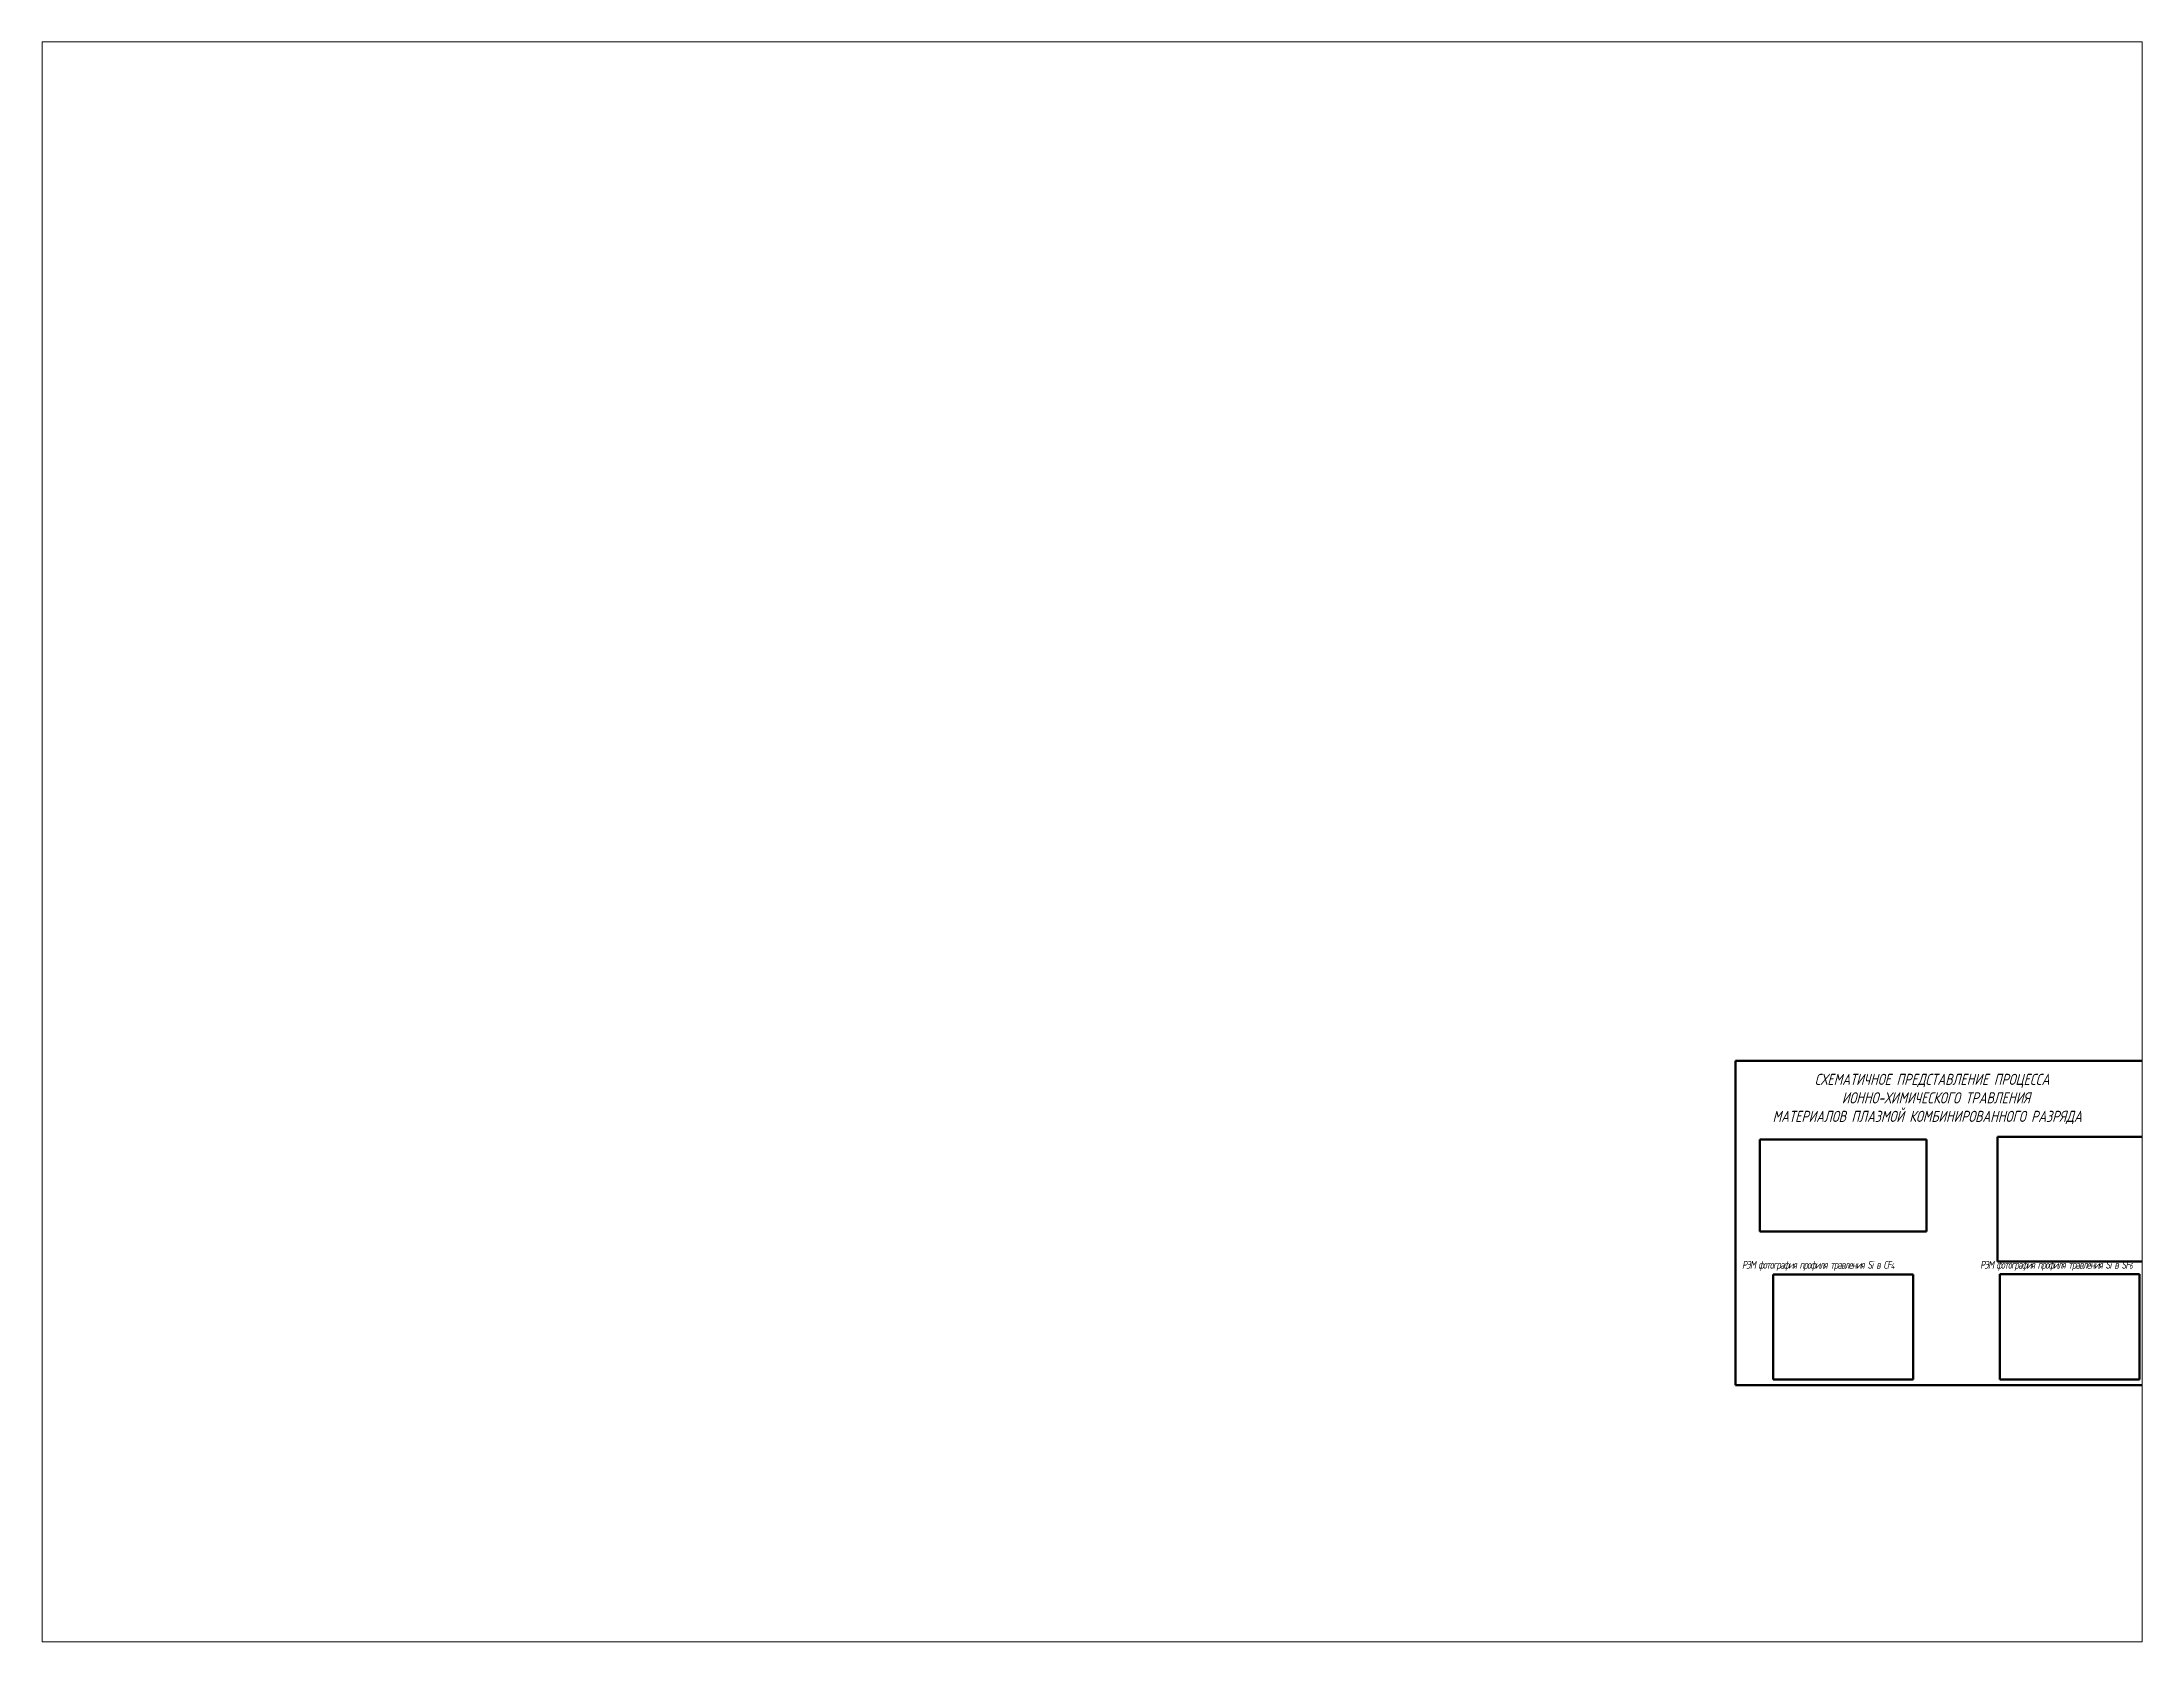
# Paper-space layout 'Layout1' of a CAD drawing. Header units: millimetres. Extents: x 27 to 240, y 20 to 183.
# The model-space entities are those that its viewports show. They can reach past a viewport. Long polylines and large blocks are cut down to what shows.
import ezdxf

# ---------------------------------------------------------------- set-up
doc = ezdxf.new("R2010")
doc.units = ezdxf.units.MM
doc.layers.add('Thick', color=7, linetype='Continuous', lineweight=70)
doc.layers.add('РАМКА', color=7, linetype='Continuous')
doc.styles.get("Standard").update_dxf_attribs({"font": 'romant.shx', "oblique": 15})
picture_1 = doc.add_image_def('image1.jpg', size_in_pixel=(1672, 1253))
picture_2 = doc.add_image_def('image2.jpg', size_in_pixel=(1900, 1052))
picture_3 = doc.add_image_def('image3.png', size_in_pixel=(1270, 958))
picture_4 = doc.add_image_def('image4.png', size_in_pixel=(1273, 953))

msp = doc.modelspace()

# ---------------------------------------------------------------- linework, layer by layer
at = {"layer": 'Thick', "color": 7}
for p, q in [((935, 224.5), (935, 0.8)), ((935, 0.8), (935, 112.7))]:
    msp.add_line(p, q, dxfattribs=at)
at = {"layer": 'Thick'}
for p, q in [((935, 0.8), (1323, 0.8)), ((1323, 0.8), (1129, 0.8))]:
    msp.add_line(p, q, dxfattribs=at)
at = {"layer": 'РАМКА', "color": 7, "lineweight": 60}
for p, q in [((935, 584.8), (1751, 584.8)), ((935, 0.8), (935, 584.8)), ((1751, 0.8), (935, 0.8))]:
    msp.add_line(p, q, dxfattribs=at)

# ---------------------------------------------------------------- texts
at = {"lineweight": 60, "insert": (1343, 561.6), "char_height": 20, "attachment_point": 1}
msp.add_mtext('\\pi-265.08;{\\W0.75;СХЕМАТИЧНОЕ ПРЕДСТАВЛЕНИЕ ПРОЦЕССА\\P\\pi-226.25; ИОННО-ХИМИЧЕСКОГО ТРАВЛЕНИЯ \\P\\pi-341.07;МАТЕРИАЛОВ ПЛАЗМОЙ КОМБИНИРОВАННОГО РАЗРЯДА}', dxfattribs=at)
at = {"layer": 'Thick', "char_height": 14, "attachment_point": 1}
for s, width, insert in [('\\pi11.828,t263.83,319.83;{\\Q12;\\W0.75;\\T0.85;РЭМ фотография профиля травления Si в CF\\H0.71429x;4}', 386.342, (935, 224.5)), ('\\pi12.808,t264.81;{\\Q12;\\W0.75;\\T0.85;РЭМ фотография профиля травления Si в SF\\H0.71429x;6}', 388.377, (1363, 224.5))]:
    msp.add_mtext_dynamic_manual_height_columns(s, width=width, gutter_width=100, heights=[0], dxfattribs=dict(at, insert=insert))

# ---------------------------------------------------------------- pictures from other files: only their frames are drawn
at = {"layer": 'Thick', "color": 7}
image = msp.add_image(picture_2, insert=(979, 277.2), size_in_units=(300, 166.1), dxfattribs=at)
image.dxf.flags = 7
image = msp.add_image(picture_1, insert=(1407, 223.5), size_in_units=(300, 224.8), rotation=0, dxfattribs=at)
image.dxf.flags = 7
image = msp.add_image(picture_4, insert=(1002.8, 10.8), size_in_units=(252.5, 189), dxfattribs=at)
image.dxf.flags = 7
image = msp.add_image(picture_3, insert=(1411.2, 10.8), size_in_units=(251.6, 189.8), dxfattribs=at)
image.dxf.flags = 15

psp = doc.layouts.get("Layout1")

# ---------------------------------------------------------------- viewports
at = {"layer": 'Thick', "view_target_point": (-224.35, 979.27)}
psp.add_viewport(center=(133.35, 101.6), size=(213.36, 162.56), view_center_point=(0, 0), view_height=2882.8674, dxfattribs=at)

doc.saveas('drawing.dxf')
